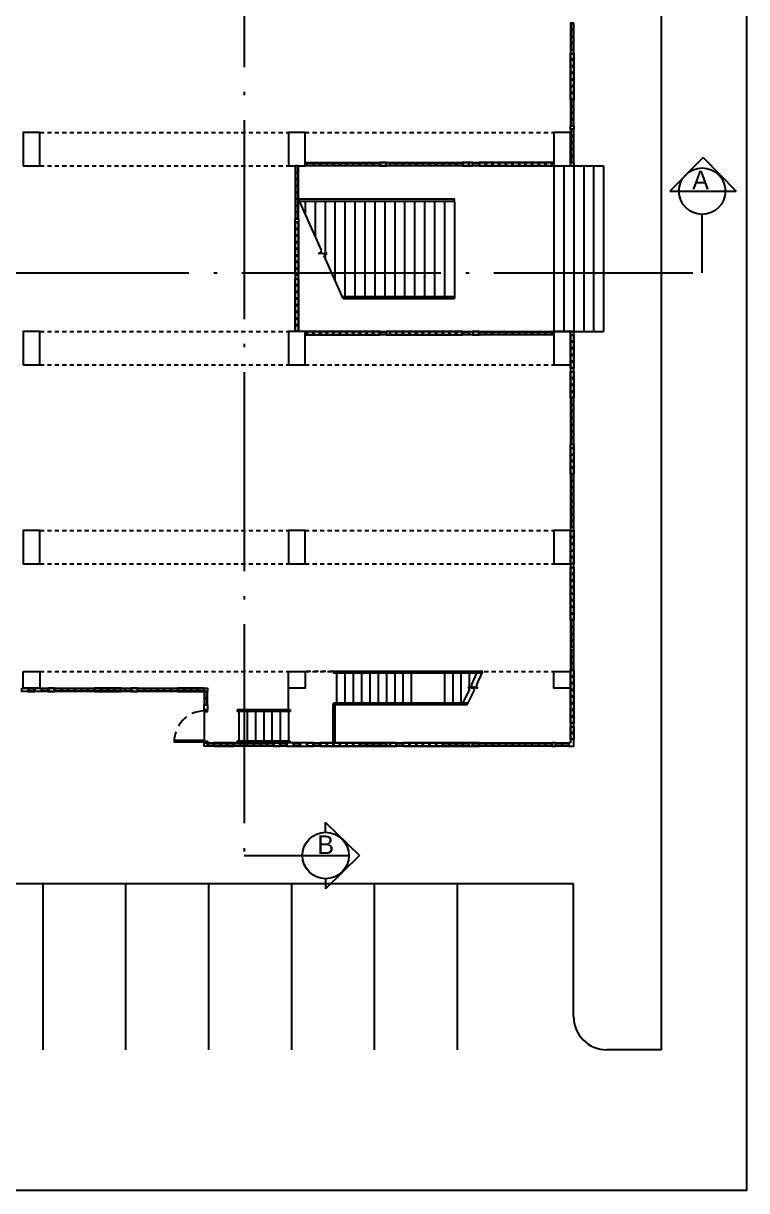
# Model space of a CAD drawing. Header units: millimetres. Extents: x -398 to 816, y -1 to 208.
# Drawn here: x 232.81 to 254.63, y 0 to 35.19 of the extents above; entities that cross this region are included whole.
import ezdxf

# ---------------------------------------------------------------- set-up
doc = ezdxf.new("R2010")
doc.units = ezdxf.units.MM
doc.linetypes.add('ACAD_ISO04W100', pattern=[30, 24, -3, 0, -3])
doc.linetypes.add('DASHED', pattern=[0.75, 0.5, -0.25])
for name, color, linetype in [('AA_Column', 5, 'Continuous'), ('AA_Door', 3, 'Continuous'), ('AA_Floor', 31, 'Continuous'), ('AA_Hatch', 8, 'Continuous'), ('AA_Wall', 1, 'Continuous'), ('AC FCU', 221, 'Continuous')]:
    doc.layers.add(name, color=color, linetype=linetype)
doc.styles.add('style2', font='vit-s.shx', dxfattribs={"height": 3.2})

msp = doc.modelspace()

# ---------------------------------------------------------------- linework, layer by layer
at = {"layer": 'AA_Column', "color": 9}
for points in [[(232.81, 30.899), (233.31, 30.899), (233.31, 31.899), (232.81, 31.899)], [(240.81, 30.899), (241.31, 30.899), (241.31, 31.899), (240.81, 31.899)], [(248.81, 30.899), (249.31, 30.899), (249.31, 31.899), (248.81, 31.899)], [(232.81, 24.899), (233.31, 24.899), (233.31, 25.899), (232.81, 25.899)], [(240.81, 24.899), (241.31, 24.899), (241.31, 25.899), (240.81, 25.899)], [(248.81, 24.899), (249.31, 24.899), (249.31, 25.899), (248.81, 25.899)], [(232.81, 18.899), (233.31, 18.899), (233.31, 19.899), (232.81, 19.899)], [(240.81, 18.899), (241.31, 18.899), (241.31, 19.899), (240.81, 19.899)], [(248.81, 18.899), (249.31, 18.899), (249.31, 19.899), (248.81, 19.899)], [(232.81, 15.649), (233.31, 15.649), (233.31, 15.149), (232.81, 15.149)], [(240.81, 15.649), (241.31, 15.649), (241.31, 15.149), (240.81, 15.149)], [(248.81, 15.649), (249.31, 15.649), (249.31, 15.149), (248.81, 15.149)]]:
    msp.add_lwpolyline(points, close=True, dxfattribs=at)
at = {"layer": 'AA_Door', "color": 9}
for points in [[(238.36, 14.499), (238.26, 14.499), (238.26, 14.464), (238.295, 14.464), (238.295, 14.449), (238.36, 14.449), (238.36, 14.499)], [(238.36, 13.499), (238.26, 13.499), (238.26, 13.534), (238.295, 13.534), (238.295, 13.549), (238.36, 13.549), (238.36, 13.499)]]:
    msp.add_lwpolyline(points, dxfattribs=at)
msp.add_lwpolyline([(238.26, 13.569), (237.36, 13.569), (237.36, 13.534), (238.26, 13.534)], close=True, dxfattribs=at)
at = {"layer": 'AA_Door', "color": 9, "linetype": 'DASHED', "ltscale": 0.75}
msp.add_arc((238.283, 13.542), 0.923, 91.5795, 180.5293, dxfattribs=at)
at = {"layer": 'AA_Floor', "color": 9}
for p, q in [((252.057, 4.25), (252.057, 45.899)), ((248.811, 30.899), (250.311, 30.899)), ((248.811, 30.899), (248.811, 25.899)), ((249.111, 30.899), (249.111, 25.899)), ((249.411, 30.899), (249.411, 25.899)), ((249.711, 30.899), (249.711, 25.899)), ((250.011, 30.899), (250.011, 25.899)), ((250.311, 30.899), (250.311, 25.899)), ((241.31, 29.799), (241.31, 29.836)), ((241.31, 29.799), (241.31, 29.452)), ((241.61, 29.799), (241.61, 29.836)), ((241.61, 29.799), (241.61, 28.782)), ((241.91, 29.799), (241.91, 29.836)), ((241.91, 29.799), (241.91, 28.112)), ((242.21, 29.799), (242.21, 29.836)), ((242.21, 29.799), (242.21, 27.442)), ((242.51, 29.799), (242.51, 29.836)), ((242.51, 29.799), (242.51, 26.961)), ((242.81, 29.799), (242.81, 29.836)), ((242.81, 29.799), (242.81, 26.961)), ((243.11, 29.799), (243.11, 29.836)), ((243.11, 29.799), (243.11, 26.961)), ((243.41, 29.799), (243.41, 29.836)), ((243.41, 29.799), (243.41, 26.961)), ((243.71, 29.799), (243.71, 29.836)), ((243.71, 29.799), (243.71, 26.961)), ((244.01, 29.799), (244.01, 29.836)), ((244.01, 29.799), (244.01, 26.961)), ((244.31, 29.799), (244.31, 29.836)), ((244.31, 29.799), (244.31, 26.961)), ((244.61, 29.799), (244.61, 29.836)), ((244.61, 29.799), (244.61, 26.961)), ((244.91, 29.799), (244.91, 29.836)), ((244.91, 29.799), (244.91, 26.961)), ((245.21, 29.799), (245.21, 29.836)), ((245.21, 29.799), (245.21, 26.961)), ((245.51, 29.799), (245.51, 29.836)), ((245.51, 29.799), (245.51, 26.961)), ((245.81, 29.799), (245.81, 29.836)), ((245.81, 29.799), (245.81, 26.961)), ((245.81, 29.799), (245.81, 26.961)), ((248.811, 25.899), (250.311, 25.899)), ((249.46, 25.899), (249.46, 25.899)), ((242.26, 15.599), (242.26, 14.699)), ((242.51, 15.599), (242.51, 14.699)), ((242.76, 15.599), (242.76, 14.699)), ((243.01, 15.599), (243.01, 14.699)), ((243.26, 15.599), (243.26, 14.699)), ((243.51, 15.599), (243.51, 14.699)), ((243.76, 15.599), (243.76, 14.699)), ((244.01, 15.599), (244.01, 14.699)), ((244.26, 15.599), (244.26, 14.699)), ((244.51, 15.599), (244.51, 14.699)), ((245.51, 15.599), (245.51, 14.699)), ((245.76, 15.599), (245.76, 14.699)), ((246.01, 15.599), (246.01, 14.699)), ((246.26, 15.599), (246.26, 15.178)), ((240.81, 14.499), (240.81, 15.149)), ((238.26, 14.499), (238.26, 13.499)), ((239.31, 14.449), (239.31, 13.549)), ((239.56, 14.449), (239.56, 13.549)), ((239.81, 14.449), (239.81, 13.549)), ((239.81, 14.449), (239.81, 13.549)), ((240.06, 14.449), (240.06, 13.549)), ((240.31, 14.449), (240.31, 13.549)), ((240.56, 14.449), (240.56, 13.549)), ((240.81, 14.449), (240.81, 13.549)), ((242.148, 14.649), (242.148, 13.499)), ((242.21, 14.649), (242.21, 13.499)), ((249.407, 9.25), (228.404, 9.25)), ((249.407, 5.25), (249.407, 9.25)), ((252.057, 4.25), (250.407, 4.25))]:
    msp.add_line(p, q, dxfattribs=at)
at = {"layer": 'AA_Floor', "color": 9, "linetype": 'DASHED', "ltscale": 0.25}
for p, q in [((233.31, 31.899), (240.81, 31.899)), ((241.31, 31.899), (248.81, 31.899)), ((233.31, 30.899), (240.81, 30.899)), ((233.31, 25.899), (240.81, 25.899)), ((233.31, 24.899), (240.81, 24.899)), ((241.31, 24.899), (248.81, 24.899)), ((233.31, 19.899), (240.81, 19.899)), ((241.31, 19.899), (248.81, 19.899)), ((233.31, 18.899), (240.81, 18.899)), ((241.31, 18.899), (248.81, 18.899)), ((233.31, 15.649), (240.81, 15.649)), ((242.16, 15.649), (241.31, 15.649)), ((241.31, 15.649), (248.81, 15.649))]:
    msp.add_line(p, q, dxfattribs=at)
at = {"layer": 'AA_Floor', "color": 9}
msp.add_arc((250.407, 5.25), 1, 180, 270, dxfattribs=at)
at = {"layer": 'AA_Hatch', "color": 9}
for p, q in [((233.404, 4.25), (233.404, 9.25)), ((235.904, 4.25), (235.904, 9.25)), ((238.404, 4.25), (238.404, 9.25)), ((240.904, 4.25), (240.904, 9.25)), ((243.404, 4.25), (243.404, 9.25)), ((245.904, 4.25), (245.904, 9.25))]:
    msp.add_line(p, q, dxfattribs=at)
at = {"layer": 'AA_Wall', "color": 9}
for p, q in [((241.803, 28.351), (241.11, 29.899)), ((241.11, 29.899), (245.81, 29.899)), ((241.138, 29.836), (245.81, 29.836)), ((245.81, 29.836), (245.81, 29.899)), ((241.844, 28.259), (241.698, 28.259)), ((241.844, 28.259), (241.975, 28.259)), ((242.453, 26.899), (241.879, 28.182)), ((242.425, 26.961), (245.81, 26.961)), ((242.453, 26.899), (245.81, 26.899)), ((245.81, 26.961), (245.81, 26.899)), ((242.16, 15.649), (242.16, 15.599)), ((246.665, 15.649), (242.16, 15.649)), ((246.642, 15.599), (242.16, 15.599)), ((246.337, 15.256), (246.491, 15.599)), ((246.489, 15.256), (246.665, 15.649)), ((246.362, 15.141), (246.231, 15.189)), ((246.514, 15.141), (246.382, 15.189)), ((246.066, 14.699), (246.262, 15.087)), ((246.195, 14.649), (246.413, 15.087)), ((239.26, 14.499), (239.26, 14.449)), ((240.86, 14.499), (239.26, 14.499)), ((240.86, 14.449), (239.26, 14.449)), ((240.86, 14.499), (240.86, 14.449)), ((242.16, 14.649), (242.16, 14.699)), ((246.217, 14.699), (242.16, 14.699)), ((246.195, 14.649), (242.16, 14.649)), ((240.86, 13.549), (239.26, 13.549)), ((239.26, 13.499), (239.26, 13.549)), ((240.86, 13.499), (239.26, 13.499)), ((240.86, 13.499), (240.86, 13.549))]:
    msp.add_line(p, q, dxfattribs=at)
for points in [[(249.41, 35.199), (249.31, 35.199), (249.31, 34.999), (249.41, 34.999)], [(249.41, 34.999), (249.31, 34.999), (249.31, 34.799), (249.41, 34.799)], [(249.4, 35.189), (249.32, 35.189), (249.32, 35.009), (249.4, 35.009)], [(249.4, 34.989), (249.32, 34.989), (249.32, 34.809), (249.4, 34.809)], [(249.41, 34.799), (249.31, 34.799), (249.31, 34.599), (249.41, 34.599)], [(249.41, 34.599), (249.31, 34.599), (249.31, 34.399), (249.41, 34.399)], [(249.4, 34.789), (249.32, 34.789), (249.32, 34.609), (249.4, 34.609)], [(249.4, 34.589), (249.32, 34.589), (249.32, 34.409), (249.4, 34.409)], [(249.31, 34.299), (249.41, 34.299), (249.41, 34.399), (249.31, 34.399)], [(249.41, 34.099), (249.31, 34.099), (249.31, 34.299), (249.41, 34.299)], [(249.4, 34.109), (249.32, 34.109), (249.32, 34.289), (249.4, 34.289)], [(249.41, 33.899), (249.31, 33.899), (249.31, 34.099), (249.41, 34.099)], [(249.41, 33.699), (249.31, 33.699), (249.31, 33.899), (249.41, 33.899)], [(249.4, 33.909), (249.32, 33.909), (249.32, 34.089), (249.4, 34.089)], [(249.4, 33.709), (249.32, 33.709), (249.32, 33.889), (249.4, 33.889)], [(249.41, 33.499), (249.31, 33.499), (249.31, 33.699), (249.41, 33.699)], [(249.41, 33.299), (249.31, 33.299), (249.31, 33.499), (249.41, 33.499)], [(249.4, 33.509), (249.32, 33.509), (249.32, 33.689), (249.4, 33.689)], [(249.4, 33.309), (249.32, 33.309), (249.32, 33.489), (249.4, 33.489)], [(249.41, 33.099), (249.31, 33.099), (249.31, 33.299), (249.41, 33.299)], [(249.41, 32.899), (249.31, 32.899), (249.31, 33.099), (249.41, 33.099)], [(249.4, 33.109), (249.32, 33.109), (249.32, 33.289), (249.4, 33.289)], [(249.4, 32.909), (249.32, 32.909), (249.32, 33.089), (249.4, 33.089)], [(249.41, 32.899), (249.31, 32.899), (249.31, 32.699), (249.41, 32.699)], [(249.4, 32.889), (249.32, 32.889), (249.32, 32.709), (249.4, 32.709)], [(249.41, 32.699), (249.31, 32.699), (249.31, 32.499), (249.41, 32.499)], [(249.41, 32.499), (249.31, 32.499), (249.31, 32.299), (249.41, 32.299)], [(249.4, 32.689), (249.32, 32.689), (249.32, 32.509), (249.4, 32.509)], [(249.4, 32.489), (249.32, 32.489), (249.32, 32.309), (249.4, 32.309)], [(249.41, 32.299), (249.31, 32.299), (249.31, 32.099), (249.41, 32.099)], [(249.41, 31.999), (249.31, 31.999), (249.31, 32.099), (249.41, 32.099)], [(249.4, 32.289), (249.32, 32.289), (249.32, 32.109), (249.4, 32.109)], [(249.41, 31.999), (249.31, 31.999), (249.31, 31.799), (249.41, 31.799)], [(249.41, 31.799), (249.31, 31.799), (249.31, 31.599), (249.41, 31.599)], [(249.4, 31.989), (249.32, 31.989), (249.32, 31.809), (249.4, 31.809)], [(249.4, 31.789), (249.32, 31.789), (249.32, 31.609), (249.4, 31.609)], [(249.41, 31.599), (249.31, 31.599), (249.31, 31.399), (249.41, 31.399)], [(249.41, 31.399), (249.31, 31.399), (249.31, 31.199), (249.41, 31.199)], [(249.4, 31.589), (249.32, 31.589), (249.32, 31.409), (249.4, 31.409)], [(249.4, 31.389), (249.32, 31.389), (249.32, 31.209), (249.4, 31.209)], [(241.31, 30.999), (241.36, 30.999), (241.36, 30.899), (241.31, 30.899)], [(241.56, 30.999), (241.56, 30.899), (241.36, 30.899), (241.36, 30.999)], [(241.55, 30.989), (241.55, 30.909), (241.37, 30.909), (241.37, 30.989)], [(241.76, 30.999), (241.76, 30.899), (241.56, 30.899), (241.56, 30.999)], [(241.75, 30.989), (241.75, 30.909), (241.57, 30.909), (241.57, 30.989)], [(241.96, 30.999), (241.96, 30.899), (241.76, 30.899), (241.76, 30.999)], [(241.95, 30.989), (241.95, 30.909), (241.77, 30.909), (241.77, 30.989)], [(242.16, 30.999), (242.16, 30.899), (241.96, 30.899), (241.96, 30.999)], [(242.15, 30.989), (242.15, 30.909), (241.97, 30.909), (241.97, 30.989)], [(242.36, 30.999), (242.36, 30.899), (242.16, 30.899), (242.16, 30.999)], [(242.35, 30.989), (242.35, 30.909), (242.17, 30.909), (242.17, 30.989)], [(242.56, 30.999), (242.56, 30.899), (242.36, 30.899), (242.36, 30.999)], [(242.55, 30.989), (242.55, 30.909), (242.37, 30.909), (242.37, 30.989)], [(242.76, 30.999), (242.76, 30.899), (242.56, 30.899), (242.56, 30.999)], [(242.75, 30.989), (242.75, 30.909), (242.57, 30.909), (242.57, 30.989)], [(242.96, 30.999), (242.96, 30.899), (242.76, 30.899), (242.76, 30.999)], [(242.95, 30.989), (242.95, 30.909), (242.77, 30.909), (242.77, 30.989)], [(243.16, 30.999), (243.16, 30.899), (242.96, 30.899), (242.96, 30.999)], [(243.15, 30.989), (243.15, 30.909), (242.97, 30.909), (242.97, 30.989)], [(243.36, 30.999), (243.36, 30.899), (243.16, 30.899), (243.16, 30.999)], [(243.35, 30.989), (243.35, 30.909), (243.17, 30.909), (243.17, 30.989)], [(243.56, 30.999), (243.56, 30.899), (243.36, 30.899), (243.36, 30.999)], [(243.55, 30.989), (243.55, 30.909), (243.37, 30.909), (243.37, 30.989)], [(243.56, 30.999), (243.56, 30.899), (243.76, 30.899), (243.76, 30.999)], [(243.57, 30.989), (243.57, 30.909), (243.75, 30.909), (243.75, 30.989)], [(243.86, 30.999), (243.86, 30.899), (243.76, 30.899), (243.76, 30.999)], [(244.06, 30.999), (244.06, 30.899), (243.86, 30.899), (243.86, 30.999)], [(244.05, 30.989), (244.05, 30.909), (243.87, 30.909), (243.87, 30.989)], [(244.26, 30.999), (244.26, 30.899), (244.06, 30.899), (244.06, 30.999)], [(244.25, 30.989), (244.25, 30.909), (244.07, 30.909), (244.07, 30.989)], [(244.46, 30.999), (244.46, 30.899), (244.26, 30.899), (244.26, 30.999)], [(244.45, 30.989), (244.45, 30.909), (244.27, 30.909), (244.27, 30.989)], [(244.66, 30.999), (244.66, 30.899), (244.46, 30.899), (244.46, 30.999)], [(244.65, 30.989), (244.65, 30.909), (244.47, 30.909), (244.47, 30.989)], [(244.86, 30.999), (244.86, 30.899), (244.66, 30.899), (244.66, 30.999)], [(244.85, 30.989), (244.85, 30.909), (244.67, 30.909), (244.67, 30.989)], [(245.06, 30.999), (245.06, 30.899), (244.86, 30.899), (244.86, 30.999)], [(245.05, 30.989), (245.05, 30.909), (244.87, 30.909), (244.87, 30.989)], [(245.26, 30.999), (245.26, 30.899), (245.06, 30.899), (245.06, 30.999)], [(245.25, 30.989), (245.25, 30.909), (245.07, 30.909), (245.07, 30.989)], [(245.46, 30.999), (245.46, 30.899), (245.26, 30.899), (245.26, 30.999)], [(245.45, 30.989), (245.45, 30.909), (245.27, 30.909), (245.27, 30.989)], [(245.66, 30.999), (245.66, 30.899), (245.46, 30.899), (245.46, 30.999)], [(245.65, 30.989), (245.65, 30.909), (245.47, 30.909), (245.47, 30.989)], [(245.86, 30.999), (245.86, 30.899), (245.66, 30.899), (245.66, 30.999)], [(245.85, 30.989), (245.85, 30.909), (245.67, 30.909), (245.67, 30.989)], [(246.06, 30.999), (246.06, 30.899), (245.86, 30.899), (245.86, 30.999)], [(246.05, 30.989), (246.05, 30.909), (245.87, 30.909), (245.87, 30.989)], [(246.06, 30.999), (246.06, 30.899), (246.26, 30.899), (246.26, 30.999)], [(246.07, 30.989), (246.07, 30.909), (246.25, 30.909), (246.25, 30.989)], [(246.26, 30.999), (246.26, 30.899), (246.36, 30.899), (246.36, 30.999)], [(246.56, 30.999), (246.56, 30.899), (246.36, 30.899), (246.36, 30.999)], [(246.55, 30.989), (246.55, 30.909), (246.37, 30.909), (246.37, 30.989)], [(246.56, 30.999), (246.56, 30.899), (246.76, 30.899), (246.76, 30.999)], [(246.57, 30.989), (246.57, 30.909), (246.75, 30.909), (246.75, 30.989)], [(246.76, 30.999), (246.76, 30.899), (246.96, 30.899), (246.96, 30.999)], [(246.77, 30.989), (246.77, 30.909), (246.95, 30.909), (246.95, 30.989)], [(246.96, 30.999), (246.96, 30.899), (247.16, 30.899), (247.16, 30.999)], [(246.97, 30.989), (246.97, 30.909), (247.15, 30.909), (247.15, 30.989)], [(247.16, 30.999), (247.16, 30.899), (247.36, 30.899), (247.36, 30.999)], [(247.17, 30.989), (247.17, 30.909), (247.35, 30.909), (247.35, 30.989)], [(247.36, 30.999), (247.36, 30.899), (247.56, 30.899), (247.56, 30.999)], [(247.37, 30.989), (247.37, 30.909), (247.55, 30.909), (247.55, 30.989)], [(247.56, 30.999), (247.56, 30.899), (247.76, 30.899), (247.76, 30.999)], [(247.57, 30.989), (247.57, 30.909), (247.75, 30.909), (247.75, 30.989)], [(247.76, 30.999), (247.76, 30.899), (247.96, 30.899), (247.96, 30.999)], [(247.77, 30.989), (247.77, 30.909), (247.95, 30.909), (247.95, 30.989)], [(247.96, 30.999), (247.96, 30.899), (248.16, 30.899), (248.16, 30.999)], [(247.97, 30.989), (247.97, 30.909), (248.15, 30.909), (248.15, 30.989)], [(248.16, 30.999), (248.16, 30.899), (248.36, 30.899), (248.36, 30.999)], [(248.17, 30.989), (248.17, 30.909), (248.35, 30.909), (248.35, 30.989)], [(248.36, 30.999), (248.36, 30.899), (248.56, 30.899), (248.56, 30.999)], [(248.37, 30.989), (248.37, 30.909), (248.55, 30.909), (248.55, 30.989)], [(248.56, 30.999), (248.56, 30.899), (248.76, 30.899), (248.76, 30.999)], [(248.57, 30.989), (248.57, 30.909), (248.75, 30.909), (248.75, 30.989)], [(248.81, 30.999), (248.76, 30.999), (248.76, 30.899), (248.81, 30.899)], [(249.41, 31.199), (249.31, 31.199), (249.31, 30.999), (249.41, 30.999)], [(249.41, 30.899), (249.31, 30.899), (249.31, 30.999), (249.41, 30.999)], [(249.4, 31.189), (249.32, 31.189), (249.32, 31.009), (249.4, 31.009)], [(241.11, 30.899), (241.01, 30.899), (241.01, 30.699), (241.11, 30.699)], [(241.11, 30.699), (241.01, 30.699), (241.01, 30.499), (241.11, 30.499)], [(241.1, 30.889), (241.02, 30.889), (241.02, 30.709), (241.1, 30.709)], [(241.1, 30.689), (241.02, 30.689), (241.02, 30.509), (241.1, 30.509)], [(241.11, 30.499), (241.01, 30.499), (241.01, 30.299), (241.11, 30.299)], [(241.11, 30.299), (241.01, 30.299), (241.01, 30.099), (241.11, 30.099)], [(241.1, 30.489), (241.02, 30.489), (241.02, 30.309), (241.1, 30.309)], [(241.1, 30.289), (241.02, 30.289), (241.02, 30.109), (241.1, 30.109)], [(241.11, 30.099), (241.01, 30.099), (241.01, 29.899), (241.11, 29.899)], [(241.1, 30.089), (241.02, 30.089), (241.02, 29.909), (241.1, 29.909)], [(241.11, 29.899), (241.01, 29.899), (241.01, 29.699), (241.11, 29.699)], [(241.11, 29.699), (241.01, 29.699), (241.01, 29.499), (241.11, 29.499)], [(241.1, 29.889), (241.02, 29.889), (241.02, 29.709), (241.1, 29.709)], [(241.1, 29.689), (241.02, 29.689), (241.02, 29.509), (241.1, 29.509)], [(241.11, 29.499), (241.01, 29.499), (241.01, 29.299), (241.11, 29.299)], [(241.11, 29.299), (241.11, 29.199), (241.01, 29.199), (241.01, 29.299)], [(241.1, 29.489), (241.02, 29.489), (241.02, 29.309), (241.1, 29.309)], [(241.11, 28.999), (241.01, 28.999), (241.01, 29.199), (241.11, 29.199)], [(241.11, 28.799), (241.01, 28.799), (241.01, 28.999), (241.11, 28.999)], [(241.1, 29.009), (241.02, 29.009), (241.02, 29.189), (241.1, 29.189)], [(241.1, 28.809), (241.02, 28.809), (241.02, 28.989), (241.1, 28.989)], [(241.11, 28.599), (241.01, 28.599), (241.01, 28.799), (241.11, 28.799)], [(241.11, 28.399), (241.01, 28.399), (241.01, 28.599), (241.11, 28.599)], [(241.1, 28.609), (241.02, 28.609), (241.02, 28.789), (241.1, 28.789)], [(241.1, 28.409), (241.02, 28.409), (241.02, 28.589), (241.1, 28.589)], [(241.11, 28.199), (241.01, 28.199), (241.01, 28.399), (241.11, 28.399)], [(241.11, 27.999), (241.01, 27.999), (241.01, 28.199), (241.11, 28.199)], [(241.1, 28.209), (241.02, 28.209), (241.02, 28.389), (241.1, 28.389)], [(241.1, 28.009), (241.02, 28.009), (241.02, 28.189), (241.1, 28.189)], [(241.11, 27.799), (241.01, 27.799), (241.01, 27.999), (241.11, 27.999)], [(241.1, 27.809), (241.02, 27.809), (241.02, 27.989), (241.1, 27.989)], [(241.11, 27.599), (241.01, 27.599), (241.01, 27.799), (241.11, 27.799)], [(241.11, 27.499), (241.11, 27.599), (241.01, 27.599), (241.01, 27.499)], [(241.11, 27.299), (241.01, 27.299), (241.01, 27.499), (241.11, 27.499)], [(241.1, 27.609), (241.02, 27.609), (241.02, 27.789), (241.1, 27.789)], [(241.1, 27.309), (241.02, 27.309), (241.02, 27.489), (241.1, 27.489)], [(241.11, 27.099), (241.01, 27.099), (241.01, 27.299), (241.11, 27.299)], [(241.1, 27.109), (241.02, 27.109), (241.02, 27.289), (241.1, 27.289)], [(241.11, 26.899), (241.01, 26.899), (241.01, 27.099), (241.11, 27.099)], [(241.11, 26.699), (241.01, 26.699), (241.01, 26.899), (241.11, 26.899)], [(241.1, 26.909), (241.02, 26.909), (241.02, 27.089), (241.1, 27.089)], [(241.1, 26.709), (241.02, 26.709), (241.02, 26.889), (241.1, 26.889)], [(241.11, 26.499), (241.01, 26.499), (241.01, 26.699), (241.11, 26.699)], [(241.11, 26.299), (241.01, 26.299), (241.01, 26.499), (241.11, 26.499)], [(241.1, 26.509), (241.02, 26.509), (241.02, 26.689), (241.1, 26.689)], [(241.1, 26.309), (241.02, 26.309), (241.02, 26.489), (241.1, 26.489)], [(241.11, 26.099), (241.01, 26.099), (241.01, 26.299), (241.11, 26.299)], [(241.11, 25.899), (241.01, 25.899), (241.01, 26.099), (241.11, 26.099)], [(241.1, 26.109), (241.02, 26.109), (241.02, 26.289), (241.1, 26.289)], [(241.1, 25.909), (241.02, 25.909), (241.02, 26.089), (241.1, 26.089)], [(241.31, 25.799), (241.36, 25.799), (241.36, 25.899), (241.31, 25.899)], [(241.56, 25.799), (241.56, 25.899), (241.36, 25.899), (241.36, 25.799)], [(241.55, 25.809), (241.55, 25.889), (241.37, 25.889), (241.37, 25.809)], [(241.76, 25.799), (241.76, 25.899), (241.56, 25.899), (241.56, 25.799)], [(241.75, 25.809), (241.75, 25.889), (241.57, 25.889), (241.57, 25.809)], [(241.96, 25.799), (241.96, 25.899), (241.76, 25.899), (241.76, 25.799)], [(241.95, 25.809), (241.95, 25.889), (241.77, 25.889), (241.77, 25.809)], [(242.16, 25.799), (242.16, 25.899), (241.96, 25.899), (241.96, 25.799)], [(242.15, 25.809), (242.15, 25.889), (241.97, 25.889), (241.97, 25.809)], [(242.36, 25.799), (242.36, 25.899), (242.16, 25.899), (242.16, 25.799)], [(242.35, 25.809), (242.35, 25.889), (242.17, 25.889), (242.17, 25.809)], [(242.56, 25.799), (242.56, 25.899), (242.36, 25.899), (242.36, 25.799)], [(242.55, 25.809), (242.55, 25.889), (242.37, 25.889), (242.37, 25.809)], [(242.76, 25.799), (242.76, 25.899), (242.56, 25.899), (242.56, 25.799)], [(242.75, 25.809), (242.75, 25.889), (242.57, 25.889), (242.57, 25.809)], [(242.96, 25.799), (242.96, 25.899), (242.76, 25.899), (242.76, 25.799)], [(242.95, 25.809), (242.95, 25.889), (242.77, 25.889), (242.77, 25.809)], [(243.16, 25.799), (243.16, 25.899), (242.96, 25.899), (242.96, 25.799)], [(243.15, 25.809), (243.15, 25.889), (242.97, 25.889), (242.97, 25.809)], [(243.36, 25.799), (243.36, 25.899), (243.16, 25.899), (243.16, 25.799)], [(243.35, 25.809), (243.35, 25.889), (243.17, 25.889), (243.17, 25.809)], [(243.56, 25.799), (243.56, 25.899), (243.36, 25.899), (243.36, 25.799)], [(243.55, 25.809), (243.55, 25.889), (243.37, 25.889), (243.37, 25.809)], [(243.56, 25.799), (243.56, 25.899), (243.76, 25.899), (243.76, 25.799)], [(243.57, 25.809), (243.57, 25.889), (243.75, 25.889), (243.75, 25.809)], [(243.86, 25.799), (243.86, 25.899), (243.76, 25.899), (243.76, 25.799)], [(244.06, 25.799), (244.06, 25.899), (243.86, 25.899), (243.86, 25.799)], [(244.05, 25.809), (244.05, 25.889), (243.87, 25.889), (243.87, 25.809)], [(244.26, 25.799), (244.26, 25.899), (244.06, 25.899), (244.06, 25.799)], [(244.25, 25.809), (244.25, 25.889), (244.07, 25.889), (244.07, 25.809)], [(244.46, 25.799), (244.46, 25.899), (244.26, 25.899), (244.26, 25.799)], [(244.45, 25.809), (244.45, 25.889), (244.27, 25.889), (244.27, 25.809)], [(244.66, 25.799), (244.66, 25.899), (244.46, 25.899), (244.46, 25.799)], [(244.65, 25.809), (244.65, 25.889), (244.47, 25.889), (244.47, 25.809)], [(244.86, 25.799), (244.86, 25.899), (244.66, 25.899), (244.66, 25.799)], [(244.85, 25.809), (244.85, 25.889), (244.67, 25.889), (244.67, 25.809)], [(245.06, 25.799), (245.06, 25.899), (244.86, 25.899), (244.86, 25.799)], [(245.05, 25.809), (245.05, 25.889), (244.87, 25.889), (244.87, 25.809)], [(245.26, 25.799), (245.26, 25.899), (245.06, 25.899), (245.06, 25.799)], [(245.25, 25.809), (245.25, 25.889), (245.07, 25.889), (245.07, 25.809)], [(245.46, 25.799), (245.46, 25.899), (245.26, 25.899), (245.26, 25.799)], [(245.45, 25.809), (245.45, 25.889), (245.27, 25.889), (245.27, 25.809)], [(245.66, 25.799), (245.66, 25.899), (245.46, 25.899), (245.46, 25.799)], [(245.65, 25.809), (245.65, 25.889), (245.47, 25.889), (245.47, 25.809)], [(245.86, 25.799), (245.86, 25.899), (245.66, 25.899), (245.66, 25.799)], [(245.85, 25.809), (245.85, 25.889), (245.67, 25.889), (245.67, 25.809)], [(246.06, 25.799), (246.06, 25.899), (245.86, 25.899), (245.86, 25.799)], [(246.05, 25.809), (246.05, 25.889), (245.87, 25.889), (245.87, 25.809)], [(246.06, 25.799), (246.06, 25.899), (246.26, 25.899), (246.26, 25.799)], [(246.07, 25.809), (246.07, 25.889), (246.25, 25.889), (246.25, 25.809)], [(246.26, 25.799), (246.26, 25.899), (246.36, 25.899), (246.36, 25.799)], [(246.56, 25.799), (246.56, 25.899), (246.36, 25.899), (246.36, 25.799)], [(246.55, 25.809), (246.55, 25.889), (246.37, 25.889), (246.37, 25.809)], [(246.56, 25.799), (246.56, 25.899), (246.76, 25.899), (246.76, 25.799)], [(246.57, 25.809), (246.57, 25.889), (246.75, 25.889), (246.75, 25.809)], [(246.76, 25.799), (246.76, 25.899), (246.96, 25.899), (246.96, 25.799)], [(246.77, 25.809), (246.77, 25.889), (246.95, 25.889), (246.95, 25.809)], [(246.96, 25.799), (246.96, 25.899), (247.16, 25.899), (247.16, 25.799)], [(246.97, 25.809), (246.97, 25.889), (247.15, 25.889), (247.15, 25.809)], [(247.16, 25.799), (247.16, 25.899), (247.36, 25.899), (247.36, 25.799)], [(247.17, 25.809), (247.17, 25.889), (247.35, 25.889), (247.35, 25.809)], [(247.36, 25.799), (247.36, 25.899), (247.56, 25.899), (247.56, 25.799)], [(247.37, 25.809), (247.37, 25.889), (247.55, 25.889), (247.55, 25.809)], [(247.56, 25.799), (247.56, 25.899), (247.76, 25.899), (247.76, 25.799)], [(247.57, 25.809), (247.57, 25.889), (247.75, 25.889), (247.75, 25.809)], [(247.76, 25.799), (247.76, 25.899), (247.96, 25.899), (247.96, 25.799)], [(247.77, 25.809), (247.77, 25.889), (247.95, 25.889), (247.95, 25.809)], [(247.96, 25.799), (247.96, 25.899), (248.16, 25.899), (248.16, 25.799)], [(247.97, 25.809), (247.97, 25.889), (248.15, 25.889), (248.15, 25.809)], [(248.16, 25.799), (248.16, 25.899), (248.36, 25.899), (248.36, 25.799)], [(248.17, 25.809), (248.17, 25.889), (248.35, 25.889), (248.35, 25.809)], [(248.36, 25.799), (248.36, 25.899), (248.56, 25.899), (248.56, 25.799)], [(248.37, 25.809), (248.37, 25.889), (248.55, 25.889), (248.55, 25.809)], [(248.56, 25.799), (248.56, 25.899), (248.76, 25.899), (248.76, 25.799)], [(248.57, 25.809), (248.57, 25.889), (248.75, 25.889), (248.75, 25.809)], [(248.81, 25.799), (248.76, 25.799), (248.76, 25.899), (248.81, 25.899)], [(249.41, 25.899), (249.31, 25.899), (249.31, 25.799), (249.41, 25.799)], [(249.41, 25.599), (249.31, 25.599), (249.31, 25.799), (249.41, 25.799)], [(249.4, 25.609), (249.32, 25.609), (249.32, 25.789), (249.4, 25.789)], [(249.41, 25.399), (249.31, 25.399), (249.31, 25.599), (249.41, 25.599)], [(249.41, 25.199), (249.31, 25.199), (249.31, 25.399), (249.41, 25.399)], [(249.4, 25.409), (249.32, 25.409), (249.32, 25.589), (249.4, 25.589)], [(249.4, 25.209), (249.32, 25.209), (249.32, 25.389), (249.4, 25.389)], [(249.41, 24.999), (249.31, 24.999), (249.31, 25.199), (249.41, 25.199)], [(249.41, 24.799), (249.31, 24.799), (249.31, 24.999), (249.41, 24.999)], [(249.4, 25.009), (249.32, 25.009), (249.32, 25.189), (249.4, 25.189)], [(249.4, 24.809), (249.32, 24.809), (249.32, 24.989), (249.4, 24.989)], [(249.41, 24.799), (249.31, 24.799), (249.31, 24.699), (249.41, 24.699)], [(249.41, 24.499), (249.31, 24.499), (249.31, 24.699), (249.41, 24.699)], [(249.4, 24.509), (249.32, 24.509), (249.32, 24.689), (249.4, 24.689)], [(249.41, 24.299), (249.31, 24.299), (249.31, 24.499), (249.41, 24.499)], [(249.41, 24.099), (249.31, 24.099), (249.31, 24.299), (249.41, 24.299)], [(249.4, 24.309), (249.32, 24.309), (249.32, 24.489), (249.4, 24.489)], [(249.4, 24.109), (249.32, 24.109), (249.32, 24.289), (249.4, 24.289)], [(249.41, 23.899), (249.31, 23.899), (249.31, 24.099), (249.41, 24.099)], [(249.4, 23.909), (249.32, 23.909), (249.32, 24.089), (249.4, 24.089)], [(249.41, 23.899), (249.31, 23.899), (249.31, 23.699), (249.41, 23.699)], [(249.41, 23.699), (249.31, 23.699), (249.31, 23.499), (249.41, 23.499)], [(249.4, 23.889), (249.32, 23.889), (249.32, 23.709), (249.4, 23.709)], [(249.4, 23.689), (249.32, 23.689), (249.32, 23.509), (249.4, 23.509)], [(249.41, 23.499), (249.31, 23.499), (249.31, 23.299), (249.41, 23.299)], [(249.41, 23.299), (249.31, 23.299), (249.31, 23.099), (249.41, 23.099)], [(249.4, 23.489), (249.32, 23.489), (249.32, 23.309), (249.4, 23.309)], [(249.4, 23.289), (249.32, 23.289), (249.32, 23.109), (249.4, 23.109)], [(249.41, 23.099), (249.31, 23.099), (249.31, 22.899), (249.41, 22.899)], [(249.41, 22.899), (249.31, 22.899), (249.31, 22.699), (249.41, 22.699)], [(249.4, 23.089), (249.32, 23.089), (249.32, 22.909), (249.4, 22.909)], [(249.4, 22.889), (249.32, 22.889), (249.32, 22.709), (249.4, 22.709)], [(249.41, 22.699), (249.31, 22.699), (249.31, 22.499), (249.41, 22.499)], [(249.4, 22.689), (249.32, 22.689), (249.32, 22.509), (249.4, 22.509)], [(249.31, 22.499), (249.41, 22.499), (249.41, 22.399), (249.31, 22.399)], [(249.41, 22.199), (249.31, 22.199), (249.31, 22.399), (249.41, 22.399)], [(249.41, 21.999), (249.31, 21.999), (249.31, 22.199), (249.41, 22.199)], [(249.4, 22.209), (249.32, 22.209), (249.32, 22.389), (249.4, 22.389)], [(249.4, 22.009), (249.32, 22.009), (249.32, 22.189), (249.4, 22.189)], [(249.41, 21.799), (249.31, 21.799), (249.31, 21.999), (249.41, 21.999)], [(249.4, 21.809), (249.32, 21.809), (249.32, 21.989), (249.4, 21.989)], [(249.41, 21.599), (249.31, 21.599), (249.31, 21.799), (249.41, 21.799)], [(249.41, 21.599), (249.31, 21.599), (249.31, 21.399), (249.41, 21.399)], [(249.4, 21.609), (249.32, 21.609), (249.32, 21.789), (249.4, 21.789)], [(249.4, 21.589), (249.32, 21.589), (249.32, 21.409), (249.4, 21.409)], [(249.41, 21.399), (249.31, 21.399), (249.31, 21.199), (249.41, 21.199)], [(249.41, 21.199), (249.31, 21.199), (249.31, 20.999), (249.41, 20.999)], [(249.4, 21.389), (249.32, 21.389), (249.32, 21.209), (249.4, 21.209)], [(249.4, 21.189), (249.32, 21.189), (249.32, 21.009), (249.4, 21.009)], [(249.41, 20.999), (249.31, 20.999), (249.31, 20.799), (249.41, 20.799)], [(249.41, 20.799), (249.31, 20.799), (249.31, 20.599), (249.41, 20.599)], [(249.4, 20.989), (249.32, 20.989), (249.32, 20.809), (249.4, 20.809)], [(249.4, 20.789), (249.32, 20.789), (249.32, 20.609), (249.4, 20.609)], [(249.41, 20.599), (249.31, 20.599), (249.31, 20.399), (249.41, 20.399)], [(249.4, 20.589), (249.32, 20.589), (249.32, 20.409), (249.4, 20.409)], [(249.41, 20.399), (249.31, 20.399), (249.31, 20.199), (249.41, 20.199)], [(249.41, 20.199), (249.31, 20.199), (249.31, 19.999), (249.41, 19.999)], [(249.4, 20.389), (249.32, 20.389), (249.32, 20.209), (249.4, 20.209)], [(249.4, 20.189), (249.32, 20.189), (249.32, 20.009), (249.4, 20.009)], [(249.31, 19.899), (249.41, 19.899), (249.41, 19.999), (249.31, 19.999)], [(249.41, 19.699), (249.31, 19.699), (249.31, 19.899), (249.41, 19.899)], [(249.4, 19.709), (249.32, 19.709), (249.32, 19.889), (249.4, 19.889)], [(249.41, 19.499), (249.31, 19.499), (249.31, 19.699), (249.41, 19.699)], [(249.41, 19.299), (249.31, 19.299), (249.31, 19.499), (249.41, 19.499)], [(249.4, 19.509), (249.32, 19.509), (249.32, 19.689), (249.4, 19.689)], [(249.4, 19.309), (249.32, 19.309), (249.32, 19.489), (249.4, 19.489)], [(249.41, 19.099), (249.31, 19.099), (249.31, 19.299), (249.41, 19.299)], [(249.41, 18.899), (249.31, 18.899), (249.31, 19.099), (249.41, 19.099)], [(249.4, 19.109), (249.32, 19.109), (249.32, 19.289), (249.4, 19.289)], [(249.4, 18.909), (249.32, 18.909), (249.32, 19.089), (249.4, 19.089)], [(249.31, 18.799), (249.41, 18.799), (249.41, 18.899), (249.31, 18.899)], [(249.41, 18.599), (249.31, 18.599), (249.31, 18.799), (249.41, 18.799)], [(249.4, 18.609), (249.32, 18.609), (249.32, 18.789), (249.4, 18.789)], [(249.41, 18.399), (249.31, 18.399), (249.31, 18.599), (249.41, 18.599)], [(249.41, 18.199), (249.31, 18.199), (249.31, 18.399), (249.41, 18.399)], [(249.4, 18.409), (249.32, 18.409), (249.32, 18.589), (249.4, 18.589)], [(249.4, 18.209), (249.32, 18.209), (249.32, 18.389), (249.4, 18.389)], [(249.41, 17.999), (249.31, 17.999), (249.31, 18.199), (249.41, 18.199)], [(249.41, 17.799), (249.31, 17.799), (249.31, 17.999), (249.41, 17.999)], [(249.4, 18.009), (249.32, 18.009), (249.32, 18.189), (249.4, 18.189)], [(249.4, 17.809), (249.32, 17.809), (249.32, 17.989), (249.4, 17.989)], [(249.41, 17.599), (249.31, 17.599), (249.31, 17.799), (249.41, 17.799)], [(249.41, 17.399), (249.31, 17.399), (249.31, 17.599), (249.41, 17.599)], [(249.4, 17.609), (249.32, 17.609), (249.32, 17.789), (249.4, 17.789)], [(249.41, 17.199), (249.31, 17.199), (249.31, 17.399), (249.41, 17.399)], [(249.4, 17.409), (249.32, 17.409), (249.32, 17.589), (249.4, 17.589)], [(249.4, 17.209), (249.32, 17.209), (249.32, 17.389), (249.4, 17.389)], [(249.41, 17.199), (249.31, 17.199), (249.31, 16.999), (249.41, 16.999)], [(249.41, 16.999), (249.31, 16.999), (249.31, 16.799), (249.41, 16.799)], [(249.4, 17.189), (249.32, 17.189), (249.32, 17.009), (249.4, 17.009)], [(249.4, 16.989), (249.32, 16.989), (249.32, 16.809), (249.4, 16.809)], [(249.41, 16.799), (249.31, 16.799), (249.31, 16.599), (249.41, 16.599)], [(249.41, 16.599), (249.31, 16.599), (249.31, 16.399), (249.41, 16.399)], [(249.4, 16.789), (249.32, 16.789), (249.32, 16.609), (249.4, 16.609)], [(249.4, 16.589), (249.32, 16.589), (249.32, 16.409), (249.4, 16.409)], [(249.31, 16.299), (249.41, 16.299), (249.41, 16.399), (249.31, 16.399)], [(249.41, 16.299), (249.31, 16.299), (249.31, 16.099), (249.41, 16.099)], [(249.4, 16.289), (249.32, 16.289), (249.32, 16.109), (249.4, 16.109)], [(249.41, 16.099), (249.31, 16.099), (249.31, 15.899), (249.41, 15.899)], [(249.41, 15.899), (249.31, 15.899), (249.31, 15.699), (249.41, 15.699)], [(249.4, 16.089), (249.32, 16.089), (249.32, 15.909), (249.4, 15.909)], [(249.4, 15.889), (249.32, 15.889), (249.32, 15.709), (249.4, 15.709)], [(249.41, 15.499), (249.31, 15.499), (249.31, 15.699), (249.41, 15.699)], [(249.41, 15.299), (249.31, 15.299), (249.31, 15.499), (249.41, 15.499)], [(249.4, 15.509), (249.32, 15.509), (249.32, 15.689), (249.4, 15.689)], [(249.4, 15.309), (249.32, 15.309), (249.32, 15.489), (249.4, 15.489)], [(232.76, 15.149), (232.96, 15.149), (232.96, 15.049), (232.76, 15.049)], [(233.16, 15.149), (233.16, 15.049), (232.96, 15.049), (232.96, 15.149)], [(232.96, 15.149), (232.96, 15.049), (233.16, 15.049), (233.16, 15.149)], [(233.15, 15.139), (233.15, 15.059), (232.97, 15.059), (232.97, 15.139)], [(232.97, 15.139), (232.97, 15.059), (233.15, 15.059), (233.15, 15.139)], [(233.16, 15.149), (233.36, 15.149), (233.36, 15.049), (233.16, 15.049)], [(233.56, 15.149), (233.56, 15.049), (233.36, 15.049), (233.36, 15.149)], [(233.55, 15.139), (233.55, 15.059), (233.37, 15.059), (233.37, 15.139)], [(233.56, 15.149), (233.56, 15.049), (233.76, 15.049), (233.76, 15.149)], [(233.57, 15.139), (233.57, 15.059), (233.75, 15.059), (233.75, 15.139)], [(233.96, 15.149), (233.96, 15.049), (233.76, 15.049), (233.76, 15.149)], [(233.95, 15.139), (233.95, 15.059), (233.77, 15.059), (233.77, 15.139)], [(234.16, 15.149), (234.16, 15.049), (233.96, 15.049), (233.96, 15.149)], [(234.15, 15.139), (234.15, 15.059), (233.97, 15.059), (233.97, 15.139)], [(234.36, 15.149), (234.36, 15.049), (234.16, 15.049), (234.16, 15.149)], [(234.35, 15.139), (234.35, 15.059), (234.17, 15.059), (234.17, 15.139)], [(234.56, 15.149), (234.56, 15.049), (234.36, 15.049), (234.36, 15.149)], [(234.55, 15.139), (234.55, 15.059), (234.37, 15.059), (234.37, 15.139)], [(234.76, 15.149), (234.76, 15.049), (234.56, 15.049), (234.56, 15.149)], [(234.75, 15.139), (234.75, 15.059), (234.57, 15.059), (234.57, 15.139)], [(234.96, 15.149), (234.96, 15.049), (234.76, 15.049), (234.76, 15.149)], [(234.95, 15.139), (234.95, 15.059), (234.77, 15.059), (234.77, 15.139)], [(235.16, 15.149), (235.16, 15.049), (234.96, 15.049), (234.96, 15.149)], [(234.96, 15.149), (234.96, 15.049), (235.16, 15.049), (235.16, 15.149)], [(235.15, 15.139), (235.15, 15.059), (234.97, 15.059), (234.97, 15.139)], [(234.97, 15.139), (234.97, 15.059), (235.15, 15.059), (235.15, 15.139)], [(235.36, 15.149), (235.36, 15.049), (235.16, 15.049), (235.16, 15.149)], [(235.16, 15.149), (235.16, 15.049), (235.36, 15.049), (235.36, 15.149)], [(235.35, 15.139), (235.35, 15.059), (235.17, 15.059), (235.17, 15.139)], [(235.17, 15.139), (235.17, 15.059), (235.35, 15.059), (235.35, 15.139)], [(235.56, 15.149), (235.56, 15.049), (235.36, 15.049), (235.36, 15.149)], [(235.36, 15.149), (235.36, 15.049), (235.56, 15.049), (235.56, 15.149)], [(235.55, 15.139), (235.55, 15.059), (235.37, 15.059), (235.37, 15.139)], [(235.37, 15.139), (235.37, 15.059), (235.55, 15.059), (235.55, 15.139)], [(235.76, 15.149), (235.76, 15.049), (235.56, 15.049), (235.56, 15.149)], [(235.56, 15.149), (235.56, 15.049), (235.76, 15.049), (235.76, 15.149)], [(235.75, 15.139), (235.75, 15.059), (235.57, 15.059), (235.57, 15.139)], [(235.57, 15.139), (235.57, 15.059), (235.75, 15.059), (235.75, 15.139)], [(235.76, 15.149), (235.86, 15.149), (235.86, 15.049), (235.76, 15.049)], [(236.06, 15.149), (236.06, 15.049), (235.86, 15.049), (235.86, 15.149)], [(236.05, 15.139), (236.05, 15.059), (235.87, 15.059), (235.87, 15.139)], [(236.06, 15.149), (236.06, 15.049), (236.26, 15.049), (236.26, 15.149)], [(236.07, 15.139), (236.07, 15.059), (236.25, 15.059), (236.25, 15.139)], [(236.46, 15.149), (236.46, 15.049), (236.26, 15.049), (236.26, 15.149)], [(236.45, 15.139), (236.45, 15.059), (236.27, 15.059), (236.27, 15.139)], [(236.66, 15.149), (236.66, 15.049), (236.46, 15.049), (236.46, 15.149)], [(236.65, 15.139), (236.65, 15.059), (236.47, 15.059), (236.47, 15.139)], [(236.86, 15.149), (236.86, 15.049), (236.66, 15.049), (236.66, 15.149)], [(236.85, 15.139), (236.85, 15.059), (236.67, 15.059), (236.67, 15.139)], [(237.06, 15.149), (237.06, 15.049), (236.86, 15.049), (236.86, 15.149)], [(237.05, 15.139), (237.05, 15.059), (236.87, 15.059), (236.87, 15.139)], [(237.26, 15.149), (237.26, 15.049), (237.06, 15.049), (237.06, 15.149)], [(237.25, 15.139), (237.25, 15.059), (237.07, 15.059), (237.07, 15.139)], [(237.46, 15.149), (237.46, 15.049), (237.26, 15.049), (237.26, 15.149)], [(237.45, 15.139), (237.45, 15.059), (237.27, 15.059), (237.27, 15.139)], [(237.66, 15.149), (237.66, 15.049), (237.46, 15.049), (237.46, 15.149)], [(237.46, 15.149), (237.46, 15.049), (237.66, 15.049), (237.66, 15.149)], [(237.65, 15.139), (237.65, 15.059), (237.47, 15.059), (237.47, 15.139)], [(237.47, 15.139), (237.47, 15.059), (237.65, 15.059), (237.65, 15.139)], [(237.86, 15.149), (237.86, 15.049), (237.66, 15.049), (237.66, 15.149)], [(237.66, 15.149), (237.66, 15.049), (237.86, 15.049), (237.86, 15.149)], [(237.85, 15.139), (237.85, 15.059), (237.67, 15.059), (237.67, 15.139)], [(237.67, 15.139), (237.67, 15.059), (237.85, 15.059), (237.85, 15.139)], [(238.06, 15.149), (238.06, 15.049), (237.86, 15.049), (237.86, 15.149)], [(237.86, 15.149), (237.86, 15.049), (238.06, 15.049), (238.06, 15.149)], [(238.05, 15.139), (238.05, 15.059), (237.87, 15.059), (237.87, 15.139)], [(237.87, 15.139), (237.87, 15.059), (238.05, 15.059), (238.05, 15.139)], [(238.26, 15.149), (238.26, 15.049), (238.06, 15.049), (238.06, 15.149)], [(238.06, 15.149), (238.06, 15.049), (238.26, 15.049), (238.26, 15.149)], [(238.25, 15.139), (238.25, 15.059), (238.07, 15.059), (238.07, 15.139)], [(238.07, 15.139), (238.07, 15.059), (238.25, 15.059), (238.25, 15.139)], [(238.36, 15.049), (238.26, 15.049), (238.26, 15.149), (238.36, 15.149)], [(249.41, 15.099), (249.31, 15.099), (249.31, 15.299), (249.41, 15.299)], [(249.4, 15.109), (249.32, 15.109), (249.32, 15.289), (249.4, 15.289)], [(238.26, 14.849), (238.36, 14.849), (238.36, 15.049), (238.26, 15.049)], [(238.26, 14.649), (238.36, 14.649), (238.36, 14.849), (238.26, 14.849)], [(238.27, 14.859), (238.35, 14.859), (238.35, 15.039), (238.27, 15.039)], [(238.27, 14.659), (238.35, 14.659), (238.35, 14.839), (238.27, 14.839)], [(249.41, 14.899), (249.31, 14.899), (249.31, 15.099), (249.41, 15.099)], [(249.41, 14.699), (249.31, 14.699), (249.31, 14.899), (249.41, 14.899)], [(249.4, 14.909), (249.32, 14.909), (249.32, 15.089), (249.4, 15.089)], [(249.4, 14.709), (249.32, 14.709), (249.32, 14.889), (249.4, 14.889)], [(238.26, 14.649), (238.36, 14.649), (238.36, 14.499), (238.26, 14.499)], [(249.41, 14.499), (249.31, 14.499), (249.31, 14.699), (249.41, 14.699)], [(249.41, 14.299), (249.31, 14.299), (249.31, 14.499), (249.41, 14.499)], [(249.4, 14.509), (249.32, 14.509), (249.32, 14.689), (249.4, 14.689)], [(249.4, 14.309), (249.32, 14.309), (249.32, 14.489), (249.4, 14.489)], [(249.41, 14.099), (249.31, 14.099), (249.31, 14.299), (249.41, 14.299)], [(249.31, 13.999), (249.41, 13.999), (249.41, 14.099), (249.31, 14.099)], [(249.4, 14.109), (249.32, 14.109), (249.32, 14.289), (249.4, 14.289)], [(249.41, 13.799), (249.31, 13.799), (249.31, 13.999), (249.41, 13.999)], [(249.41, 13.599), (249.31, 13.599), (249.31, 13.799), (249.41, 13.799)], [(249.4, 13.809), (249.32, 13.809), (249.32, 13.989), (249.4, 13.989)], [(249.4, 13.609), (249.32, 13.609), (249.32, 13.789), (249.4, 13.789)], [(238.36, 13.399), (238.26, 13.399), (238.26, 13.499), (238.36, 13.499)], [(238.36, 13.399), (238.36, 13.499), (238.56, 13.499), (238.56, 13.399)], [(238.37, 13.409), (238.37, 13.489), (238.55, 13.489), (238.55, 13.409)], [(238.55, 13.409), (238.55, 13.489), (238.37, 13.489), (238.37, 13.409)], [(238.56, 13.399), (238.56, 13.499), (238.76, 13.499), (238.76, 13.399)], [(238.76, 13.399), (238.76, 13.499), (238.56, 13.499), (238.56, 13.399)], [(238.57, 13.409), (238.57, 13.489), (238.75, 13.489), (238.75, 13.409)], [(238.75, 13.409), (238.75, 13.489), (238.57, 13.489), (238.57, 13.409)], [(238.76, 13.399), (238.76, 13.499), (238.96, 13.499), (238.96, 13.399)], [(238.96, 13.399), (238.96, 13.499), (238.76, 13.499), (238.76, 13.399)], [(238.77, 13.409), (238.77, 13.489), (238.95, 13.489), (238.95, 13.409)], [(238.95, 13.409), (238.95, 13.489), (238.77, 13.489), (238.77, 13.409)], [(238.96, 13.399), (238.96, 13.499), (239.16, 13.499), (239.16, 13.399)], [(239.16, 13.399), (239.16, 13.499), (238.96, 13.499), (238.96, 13.399)], [(238.97, 13.409), (238.97, 13.489), (239.15, 13.489), (239.15, 13.409)], [(239.15, 13.409), (239.15, 13.489), (238.97, 13.489), (238.97, 13.409)], [(239.16, 13.399), (239.16, 13.499), (239.36, 13.499), (239.36, 13.399)], [(239.17, 13.409), (239.17, 13.489), (239.35, 13.489), (239.35, 13.409)], [(239.36, 13.399), (239.36, 13.499), (239.56, 13.499), (239.56, 13.399)], [(239.37, 13.409), (239.37, 13.489), (239.55, 13.489), (239.55, 13.409)], [(239.56, 13.399), (239.56, 13.499), (239.76, 13.499), (239.76, 13.399)], [(239.57, 13.409), (239.57, 13.489), (239.75, 13.489), (239.75, 13.409)], [(239.76, 13.399), (239.76, 13.499), (239.96, 13.499), (239.96, 13.399)], [(239.77, 13.409), (239.77, 13.489), (239.95, 13.489), (239.95, 13.409)], [(239.96, 13.399), (239.96, 13.499), (240.16, 13.499), (240.16, 13.399)], [(239.97, 13.409), (239.97, 13.489), (240.15, 13.489), (240.15, 13.409)], [(240.16, 13.399), (240.16, 13.499), (240.36, 13.499), (240.36, 13.399)], [(240.17, 13.409), (240.17, 13.489), (240.35, 13.489), (240.35, 13.409)], [(240.56, 13.399), (240.56, 13.499), (240.36, 13.499), (240.36, 13.399)], [(240.55, 13.409), (240.55, 13.489), (240.37, 13.489), (240.37, 13.409)], [(240.56, 13.399), (240.56, 13.499), (240.76, 13.499), (240.76, 13.399)], [(240.57, 13.409), (240.57, 13.489), (240.75, 13.489), (240.75, 13.409)], [(240.76, 13.399), (240.96, 13.399), (240.96, 13.499), (240.76, 13.499)], [(240.96, 13.399), (240.96, 13.499), (241.16, 13.499), (241.16, 13.399)], [(241.16, 13.399), (241.16, 13.499), (240.96, 13.499), (240.96, 13.399)], [(240.97, 13.409), (240.97, 13.489), (241.15, 13.489), (241.15, 13.409)], [(241.15, 13.409), (241.15, 13.489), (240.97, 13.489), (240.97, 13.409)], [(241.16, 13.399), (241.36, 13.399), (241.36, 13.499), (241.16, 13.499)], [(241.56, 13.399), (241.56, 13.499), (241.36, 13.499), (241.36, 13.399)], [(241.55, 13.409), (241.55, 13.489), (241.37, 13.489), (241.37, 13.409)], [(241.56, 13.399), (241.56, 13.499), (241.76, 13.499), (241.76, 13.399)], [(241.57, 13.409), (241.57, 13.489), (241.75, 13.489), (241.75, 13.409)], [(241.96, 13.399), (241.96, 13.499), (241.76, 13.499), (241.76, 13.399)], [(241.95, 13.409), (241.95, 13.489), (241.77, 13.489), (241.77, 13.409)], [(242.16, 13.399), (242.16, 13.499), (241.96, 13.499), (241.96, 13.399)], [(242.15, 13.409), (242.15, 13.489), (241.97, 13.489), (241.97, 13.409)], [(242.36, 13.399), (242.36, 13.499), (242.16, 13.499), (242.16, 13.399)], [(242.35, 13.409), (242.35, 13.489), (242.17, 13.489), (242.17, 13.409)], [(242.56, 13.399), (242.56, 13.499), (242.36, 13.499), (242.36, 13.399)], [(242.55, 13.409), (242.55, 13.489), (242.37, 13.489), (242.37, 13.409)], [(242.76, 13.399), (242.76, 13.499), (242.56, 13.499), (242.56, 13.399)], [(242.75, 13.409), (242.75, 13.489), (242.57, 13.489), (242.57, 13.409)], [(242.96, 13.399), (242.96, 13.499), (242.76, 13.499), (242.76, 13.399)], [(242.95, 13.409), (242.95, 13.489), (242.77, 13.489), (242.77, 13.409)], [(242.96, 13.399), (242.96, 13.499), (243.16, 13.499), (243.16, 13.399)], [(243.16, 13.399), (243.16, 13.499), (242.96, 13.499), (242.96, 13.399)], [(242.97, 13.409), (242.97, 13.489), (243.15, 13.489), (243.15, 13.409)], [(243.15, 13.409), (243.15, 13.489), (242.97, 13.489), (242.97, 13.409)], [(243.16, 13.399), (243.16, 13.499), (243.36, 13.499), (243.36, 13.399)], [(243.36, 13.399), (243.36, 13.499), (243.16, 13.499), (243.16, 13.399)], [(243.17, 13.409), (243.17, 13.489), (243.35, 13.489), (243.35, 13.409)], [(243.35, 13.409), (243.35, 13.489), (243.17, 13.489), (243.17, 13.409)], [(243.36, 13.399), (243.36, 13.499), (243.56, 13.499), (243.56, 13.399)], [(243.56, 13.399), (243.56, 13.499), (243.36, 13.499), (243.36, 13.399)], [(243.37, 13.409), (243.37, 13.489), (243.55, 13.489), (243.55, 13.409)], [(243.55, 13.409), (243.55, 13.489), (243.37, 13.489), (243.37, 13.409)], [(243.56, 13.399), (243.56, 13.499), (243.76, 13.499), (243.76, 13.399)], [(243.76, 13.399), (243.76, 13.499), (243.56, 13.499), (243.56, 13.399)], [(243.57, 13.409), (243.57, 13.489), (243.75, 13.489), (243.75, 13.409)], [(243.75, 13.409), (243.75, 13.489), (243.57, 13.489), (243.57, 13.409)], [(243.76, 13.399), (243.86, 13.399), (243.86, 13.499), (243.76, 13.499)], [(244.06, 13.399), (244.06, 13.499), (243.86, 13.499), (243.86, 13.399)], [(244.05, 13.409), (244.05, 13.489), (243.87, 13.489), (243.87, 13.409)], [(244.06, 13.399), (244.06, 13.499), (244.26, 13.499), (244.26, 13.399)], [(244.07, 13.409), (244.07, 13.489), (244.25, 13.489), (244.25, 13.409)], [(244.46, 13.399), (244.46, 13.499), (244.26, 13.499), (244.26, 13.399)], [(244.45, 13.409), (244.45, 13.489), (244.27, 13.489), (244.27, 13.409)], [(244.66, 13.399), (244.66, 13.499), (244.46, 13.499), (244.46, 13.399)], [(244.65, 13.409), (244.65, 13.489), (244.47, 13.489), (244.47, 13.409)], [(244.86, 13.399), (244.86, 13.499), (244.66, 13.499), (244.66, 13.399)], [(244.85, 13.409), (244.85, 13.489), (244.67, 13.489), (244.67, 13.409)], [(245.06, 13.399), (245.06, 13.499), (244.86, 13.499), (244.86, 13.399)], [(245.05, 13.409), (245.05, 13.489), (244.87, 13.489), (244.87, 13.409)], [(245.26, 13.399), (245.26, 13.499), (245.06, 13.499), (245.06, 13.399)], [(245.25, 13.409), (245.25, 13.489), (245.07, 13.489), (245.07, 13.409)], [(245.46, 13.399), (245.46, 13.499), (245.26, 13.499), (245.26, 13.399)], [(245.45, 13.409), (245.45, 13.489), (245.27, 13.489), (245.27, 13.409)], [(245.66, 13.399), (245.66, 13.499), (245.46, 13.499), (245.46, 13.399)], [(245.46, 13.399), (245.46, 13.499), (245.66, 13.499), (245.66, 13.399)], [(245.65, 13.409), (245.65, 13.489), (245.47, 13.489), (245.47, 13.409)], [(245.47, 13.409), (245.47, 13.489), (245.65, 13.489), (245.65, 13.409)], [(245.86, 13.399), (245.86, 13.499), (245.66, 13.499), (245.66, 13.399)], [(245.66, 13.399), (245.66, 13.499), (245.86, 13.499), (245.86, 13.399)], [(245.85, 13.409), (245.85, 13.489), (245.67, 13.489), (245.67, 13.409)], [(245.67, 13.409), (245.67, 13.489), (245.85, 13.489), (245.85, 13.409)], [(246.06, 13.399), (246.06, 13.499), (245.86, 13.499), (245.86, 13.399)], [(245.86, 13.399), (245.86, 13.499), (246.06, 13.499), (246.06, 13.399)], [(246.05, 13.409), (246.05, 13.489), (245.87, 13.489), (245.87, 13.409)], [(245.87, 13.409), (245.87, 13.489), (246.05, 13.489), (246.05, 13.409)], [(246.26, 13.399), (246.26, 13.499), (246.06, 13.499), (246.06, 13.399)], [(246.06, 13.399), (246.06, 13.499), (246.26, 13.499), (246.26, 13.399)], [(246.25, 13.409), (246.25, 13.489), (246.07, 13.489), (246.07, 13.409)], [(246.07, 13.409), (246.07, 13.489), (246.25, 13.489), (246.25, 13.409)], [(246.26, 13.399), (246.36, 13.399), (246.36, 13.499), (246.26, 13.499)], [(246.56, 13.399), (246.56, 13.499), (246.36, 13.499), (246.36, 13.399)], [(246.36, 13.399), (246.36, 13.499), (246.56, 13.499), (246.56, 13.399)], [(246.55, 13.409), (246.55, 13.489), (246.37, 13.489), (246.37, 13.409)], [(246.37, 13.409), (246.37, 13.489), (246.55, 13.489), (246.55, 13.409)], [(246.56, 13.399), (246.56, 13.499), (246.76, 13.499), (246.76, 13.399)], [(246.57, 13.409), (246.57, 13.489), (246.75, 13.489), (246.75, 13.409)], [(246.76, 13.399), (246.76, 13.499), (246.96, 13.499), (246.96, 13.399)], [(246.77, 13.409), (246.77, 13.489), (246.95, 13.489), (246.95, 13.409)], [(246.96, 13.399), (246.96, 13.499), (247.16, 13.499), (247.16, 13.399)], [(246.97, 13.409), (246.97, 13.489), (247.15, 13.489), (247.15, 13.409)], [(247.16, 13.399), (247.16, 13.499), (247.36, 13.499), (247.36, 13.399)], [(247.17, 13.409), (247.17, 13.489), (247.35, 13.489), (247.35, 13.409)], [(247.36, 13.399), (247.36, 13.499), (247.56, 13.499), (247.56, 13.399)], [(247.37, 13.409), (247.37, 13.489), (247.55, 13.489), (247.55, 13.409)], [(247.56, 13.399), (247.56, 13.499), (247.76, 13.499), (247.76, 13.399)], [(247.57, 13.409), (247.57, 13.489), (247.75, 13.489), (247.75, 13.409)], [(247.76, 13.399), (247.76, 13.499), (247.96, 13.499), (247.96, 13.399)], [(247.77, 13.409), (247.77, 13.489), (247.95, 13.489), (247.95, 13.409)], [(247.96, 13.399), (247.96, 13.499), (248.16, 13.499), (248.16, 13.399)], [(247.97, 13.409), (247.97, 13.489), (248.15, 13.489), (248.15, 13.409)], [(248.16, 13.399), (248.16, 13.499), (248.36, 13.499), (248.36, 13.399)], [(248.17, 13.409), (248.17, 13.489), (248.35, 13.489), (248.35, 13.409)], [(248.36, 13.399), (248.36, 13.499), (248.56, 13.499), (248.56, 13.399)], [(248.37, 13.409), (248.37, 13.489), (248.55, 13.489), (248.55, 13.409)], [(248.56, 13.399), (248.56, 13.499), (248.76, 13.499), (248.76, 13.399)], [(248.57, 13.409), (248.57, 13.489), (248.75, 13.489), (248.75, 13.409)], [(248.76, 13.399), (248.86, 13.399), (248.86, 13.499), (248.76, 13.499)], [(248.86, 13.399), (248.86, 13.499), (249.06, 13.499), (249.06, 13.399)], [(248.87, 13.409), (248.87, 13.489), (249.05, 13.489), (249.05, 13.409)], [(249.06, 13.399), (249.06, 13.499), (249.26, 13.499), (249.26, 13.399)], [(249.07, 13.409), (249.07, 13.489), (249.25, 13.489), (249.25, 13.409)]]:
    msp.add_lwpolyline(points, close=True, dxfattribs=at)
for points in [[(238.36, 13.499), (238.36, 13.399)], [(249.31, 13.499), (249.26, 13.499), (249.26, 13.399), (249.41, 13.399), (249.41, 13.599), (249.31, 13.599), (249.31, 13.499)]]:
    msp.add_lwpolyline(points, dxfattribs=at)
for centre, radius, start, end in [((241.705, 28.357), 0.098, 265.6834, 356.7577), ((241.964, 28.175), 0.085, 82.1017, 175.1257), ((246.135, 15.104), 0.128, 352.3033, 41.477), ((246.405, 15.211), 0.0814, 146.1564, 238.4357), ((246.286, 15.104), 0.128, 352.3033, 41.477), ((246.556, 15.211), 0.0814, 146.1564, 238.4357)]:
    msp.add_arc(centre, radius, start, end, dxfattribs=at)
at = {"layer": 'AC FCU', "color": 5, "linetype": 'ACAD_ISO04W100', "ltscale": 0.25}
for p, q in [((239.467, 47.477), (239.467, 10.104)), ((186.202, 27.673), (253.283, 27.673))]:
    msp.add_line(p, q, dxfattribs=at)
at = {"layer": 'AC FCU', "color": 5}
for p, q in [((253.313, 31.152), (252.313, 30.134)), ((253.313, 31.152), (254.313, 30.134)), ((252.313, 30.134), (254.313, 30.134)), ((253.283, 27.673), (253.283, 29.434)), ((241.928, 10.804), (241.928, 11.104)), ((241.928, 10.804), (241.928, 11.104)), ((242.946, 10.104), (241.928, 11.104)), ((239.467, 10.104), (242.628, 10.104)), ((242.946, 10.104), (241.928, 9.104)), ((241.928, 9.404), (241.928, 9.104))]:
    msp.add_line(p, q, dxfattribs=at)
at = {"layer": 'AC FCU', "color": 8}
msp.add_lwpolyline([(177.186, 56.078), (254.626, 56.078), (254.626, 0), (177.186, 0)], close=True, dxfattribs=at)
at = {"layer": 'AC FCU', "color": 5}
for centre in [(253.283, 30.134), (241.928, 10.104)]:
    msp.add_circle(centre, 0.7, dxfattribs=at)

# ---------------------------------------------------------------- texts
at = {"layer": 'AC FCU', "style": 'style2'}
for s, p in [('A', (252.987, 30.194)), ('B', (241.681, 10.149))]:
    msp.add_text(s, height=0.56, dxfattribs=at).set_placement(p)

doc.saveas('drawing.dxf')
